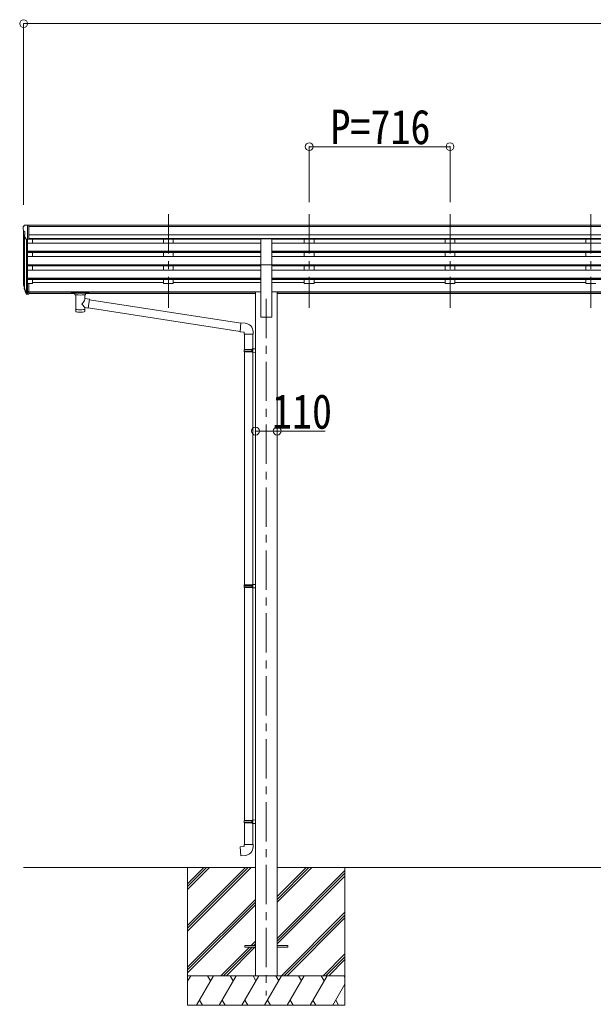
# Model space of a CAD drawing. Units: millimetres at full size, sheet at 1:40; some dimension numbers follow another scale. Extents: x -11243 to 11243, y -7760 to 7760.
# Drawn here: x 1483 to 4399, y -4819 to 193 of the extents above; entities that cross this region are included whole.
import ezdxf
from ezdxf.enums import TextEntityAlignment as Align

# ---------------------------------------------------------------- set-up
doc = ezdxf.new("R2010")
doc.units = ezdxf.units.MM
doc.header["$LTSCALE"] = 40
doc.header["$PDMODE"] = 32
doc.header["$PDSIZE"] = 40
doc.linetypes.add('CHAIN1', pattern=[8, 5, -1, 1, -1])
for name, color, linetype, lineweight in [('0-0_0', 7, 'Continuous', 9), ('0-1_本体', 5, 'CHAIN1', 9), ('0-3_ELV2', 4, 'Continuous', 9), ('0-6_OTH_LINE', 6, 'Continuous', 9), ('0-9_OUTLINE', 7, 'Continuous', 9)]:
    doc.layers.add(name, color=color, linetype=linetype, lineweight=lineweight)
doc.styles.add('ＭＳ ゴシック', font='')
doc.styles.get('ＭＳ ゴシック').set_extended_font_data('MS Gothic')

msp = doc.modelspace()

# ---------------------------------------------------------------- linework, layer by layer
at = {"layer": '0-0_0'}
for p, q in [((1502.92, -4119.47), (2681.72, -4119.47)), ((2336.92, -4119.47), (2336.92, -4819.47)), ((2336.92, -4413.65), (2631.1, -4119.47)), ((2336.92, -4427.79), (2645.24, -4119.47)), ((2336.92, -4441.93), (2659.39, -4119.47)), ((2336.92, -4229.8), (2447.25, -4119.47)), ((2336.92, -4215.66), (2433.11, -4119.47)), ((2336.92, -4201.52), (2418.97, -4119.47)), ((2792.12, -4295.1), (2967.75, -4119.47)), ((2792.12, -4280.96), (2953.61, -4119.47)), ((2792.12, -4266.82), (2939.47, -4119.47)), ((2792.12, -4119.47), (5981.72, -4119.47)), ((2792.12, -4478.95), (3136.92, -4134.15)), ((2792.12, -4493.09), (3136.92, -4148.29)), ((3136.92, -4119.47), (3136.92, -4819.47)), ((2792.12, -4507.23), (3136.92, -4162.43)), ((2336.92, -4625.78), (2681.72, -4280.98)), ((2336.92, -4639.92), (2681.72, -4295.12)), ((2336.92, -4654.06), (2681.72, -4309.27)), ((2813.73, -4669.47), (3136.92, -4346.28)), ((2827.87, -4669.47), (3136.92, -4360.42)), ((2842.02, -4669.47), (3136.92, -4374.57)), ((2659.86, -4514.97), (2681.72, -4493.11)), ((2674.01, -4514.97), (2681.72, -4507.25)), ((2505.36, -4669.47), (2650.86, -4523.97)), ((2519.51, -4669.47), (2665.01, -4523.97)), ((2533.65, -4669.47), (2679.15, -4523.97)), ((3025.86, -4669.47), (3136.92, -4558.41)), ((3040.01, -4669.47), (3136.92, -4572.55)), ((3054.15, -4669.47), (3136.92, -4586.7)), ((3136.92, -4669.47), (2336.92, -4669.47)), ((2336.92, -4696.97), (2352.8, -4669.47)), ((2381.67, -4819.47), (2468.27, -4669.47)), ((2453.27, -4695.45), (2438.27, -4669.47)), ((2497.14, -4819.47), (2583.74, -4669.47)), ((2568.74, -4695.45), (2553.74, -4669.47)), ((2612.61, -4819.47), (2699.21, -4669.47)), ((2684.21, -4695.45), (2669.21, -4669.47)), ((2728.08, -4819.47), (2814.68, -4669.47)), ((2799.68, -4695.45), (2784.68, -4669.47)), ((2843.55, -4819.47), (2930.15, -4669.47)), ((2915.15, -4695.45), (2900.15, -4669.47)), ((2959.02, -4819.47), (3045.62, -4669.47)), ((3015.62, -4669.47), (3030.62, -4695.45)), ((3074.49, -4819.47), (3136.92, -4711.33)), ((3131.09, -4669.47), (3136.92, -4679.57)), ((2396.67, -4793.49), (2411.67, -4819.47)), ((2512.14, -4793.49), (2527.14, -4819.47)), ((2627.61, -4793.49), (2642.61, -4819.47)), ((2743.08, -4793.49), (2758.08, -4819.47)), ((2858.55, -4793.49), (2873.55, -4819.47)), ((2974.02, -4793.49), (2989.02, -4819.47)), ((3089.49, -4793.49), (3104.49, -4819.47)), ((2336.92, -4819.47), (3136.92, -4819.47))]:
    msp.add_line(p, q, dxfattribs=at)
at = {"layer": '0-1_本体'}
for p, q in [((2238.92, -795.07), (2238.92, -1272.58)), ((2238.92, -795.07), (2238.92, -1272.58)), ((2954.92, -795.07), (2954.92, -1272.58)), ((2954.92, -795.07), (2954.92, -1272.58)), ((3670.92, -795.07), (3670.92, -1272.58)), ((3670.92, -795.07), (3670.92, -1272.58)), ((4386.92, -795.07), (4386.92, -1272.58)), ((4386.92, -795.07), (4386.92, -1272.58)), ((2736.92, -1225.9), (2736.92, -4769.47))]:
    msp.add_line(p, q, dxfattribs=at)
at = {"layer": '0-3_ELV2'}
for p, q in [((1507.83, -851.38), (1503.77, -857.19)), ((1510.92, -850.81), (1508.59, -850.96)), ((1510.92, -850.81), (1529.42, -850.81)), ((1522.92, -923.8), (1522.92, -850.81)), ((1529.42, -850.81), (1539.42, -850.9)), ((1529.42, -922.8), (1529.42, -850.81)), ((1539.42, -852.42), (1539.42, -850.9)), ((1500.92, -860.18), (1500.92, -860.81)), ((1502.92, -881.39), (1502.92, -1147.83)), ((1503.46, -882), (1508.77, -885.07)), ((1508.92, -885.33), (1508.92, -901.6)), ((7244.42, -852.42), (1529.42, -852.42)), ((7244.42, -857.63), (1529.42, -857.63)), ((7244.42, -901.16), (1529.42, -901.16)), ((1515.3, -921.98), (1506.3, -906.39)), ((1507.89, -909.16), (1507.89, -1174.54)), ((1516.92, -923.32), (1516.91, -1192.97)), ((1522.92, -923.8), (1517.71, -923.48)), ((1529.42, -922.8), (1522.92, -922.8)), ((1522.92, -923.8), (1522.92, -1148.19)), ((1522.92, -942.72), (2709.42, -942.72)), ((7244.42, -919.02), (1529.42, -919.02)), ((2709.42, -922.26), (1529.42, -922.26)), ((1547.92, -922.26), (1547.92, -942.72)), ((2213.92, -922.26), (2213.92, -942.72)), ((2263.92, -922.26), (2263.92, -942.72)), ((2709.42, -1053.24), (2709.42, -921.44)), ((2709.42, -921.44), (2764.42, -921.44)), ((2764.42, -1053.24), (2764.42, -921.44)), ((6009.42, -922.26), (2764.42, -922.26)), ((6009.42, -942.72), (2764.42, -942.72)), ((2929.92, -922.26), (2929.92, -942.72)), ((2979.92, -922.26), (2979.92, -942.72)), ((3645.92, -922.26), (3645.92, -942.72)), ((3695.92, -922.26), (3695.92, -942.72)), ((4361.92, -922.26), (4361.92, -942.72)), ((1522.92, -984.6), (2709.42, -984.6)), ((1522.92, -986.09), (2709.42, -986.09)), ((1522.92, -990.41), (2709.42, -990.41)), ((1547.92, -990.41), (1547.92, -1011.21)), ((2213.92, -990.41), (2213.92, -1011.21)), ((2263.92, -990.41), (2263.92, -1011.21)), ((6009.42, -984.6), (2764.42, -984.6)), ((6009.42, -986.09), (2764.42, -986.09)), ((6009.42, -990.41), (2764.42, -990.41)), ((2929.92, -990.41), (2929.92, -1011.21)), ((2979.92, -990.41), (2979.92, -1011.21)), ((3645.92, -990.41), (3645.92, -1011.21)), ((3695.92, -990.41), (3695.92, -1011.21)), ((4361.92, -990.41), (4361.92, -1011.21)), ((1522.92, -1011.21), (2709.42, -1011.21)), ((6009.42, -1011.21), (2764.42, -1011.21)), ((1522.92, -1053.09), (2709.42, -1053.09)), ((1522.92, -1054.58), (2709.42, -1054.58)), ((1522.92, -1058.9), (2709.42, -1058.9)), ((1522.92, -1079.7), (2709.42, -1079.7)), ((1547.92, -1079.7), (1547.92, -1058.9)), ((2213.92, -1058.9), (2213.92, -1079.7)), ((2263.92, -1058.9), (2263.92, -1079.7)), ((2709.42, -1053.24), (2709.42, -1319.47)), ((2709.42, -1053.24), (2764.42, -1053.24)), ((6009.42, -1053.09), (2764.42, -1053.09)), ((2764.42, -1053.24), (2764.42, -1319.47)), ((6009.42, -1054.58), (2764.42, -1054.58)), ((6009.42, -1058.9), (2764.42, -1058.9)), ((6009.42, -1079.7), (2764.42, -1079.7)), ((2929.92, -1058.9), (2929.92, -1079.7)), ((2979.92, -1058.9), (2979.92, -1079.7)), ((3645.92, -1058.9), (3645.92, -1079.7)), ((3695.92, -1058.9), (3695.92, -1079.7)), ((4361.92, -1058.9), (4361.92, -1079.7)), ((1522.92, -1121.58), (2709.42, -1121.58)), ((1522.92, -1123.08), (2709.42, -1123.08)), ((1522.92, -1127.39), (2709.42, -1127.39)), ((1522.92, -1148.19), (1522.92, -1202.97)), ((1529.42, -1148.19), (1522.92, -1148.19)), ((1529.42, -1148.19), (1529.42, -1202.23)), ((1547.92, -1148.83), (1529.42, -1148.83)), ((1547.92, -1127.39), (1547.92, -1148.83)), ((1547.92, -1143.88), (2213.92, -1143.88)), ((2213.92, -1127.39), (2213.92, -1148.83)), ((2263.92, -1148.83), (2213.92, -1148.83)), ((2263.92, -1127.39), (2263.92, -1148.83)), ((2263.92, -1143.88), (2709.42, -1143.88)), ((6009.42, -1121.58), (2764.42, -1121.58)), ((6009.42, -1123.08), (2764.42, -1123.08)), ((6009.42, -1127.39), (2764.42, -1127.39)), ((2929.92, -1143.88), (2764.42, -1143.88)), ((2929.92, -1127.39), (2929.92, -1148.83)), ((2979.92, -1148.83), (2929.92, -1148.83)), ((2979.92, -1127.39), (2979.92, -1148.83)), ((3645.92, -1143.88), (2979.92, -1143.88)), ((3645.92, -1127.39), (3645.92, -1148.83)), ((3695.92, -1148.83), (3645.92, -1148.83)), ((3695.92, -1127.39), (3695.92, -1148.83)), ((4361.92, -1143.88), (3695.92, -1143.88)), ((4361.92, -1127.39), (4361.92, -1148.83)), ((4411.92, -1148.83), (4361.92, -1148.83)), ((1504.02, -1162.38), (1507.89, -1170.33)), ((1504.62, -1161.01), (1507.89, -1168.07)), ((1506.33, -1173.66), (1506.67, -1178.06)), ((1506.67, -1178.06), (1515.48, -1201.61)), ((1507.29, -1177.5), (1515.48, -1193.68)), ((1516.49, -1192.55), (1508.73, -1177.14)), ((1522.92, -1193.23), (1517.79, -1193.23)), ((1522.92, -1195.03), (1518.08, -1195.03)), ((1522.92, -1202.97), (1518.08, -1202.97)), ((1529.42, -1188.33), (1522.92, -1188.33)), ((1529.42, -1193.21), (1522.92, -1193.21)), ((1529.42, -1202.23), (1522.92, -1202.23)), ((1529.42, -1190.9), (2681.72, -1190.9)), ((1529.42, -1192.29), (2681.72, -1192.29)), ((1763.42, -1199.98), (1529.42, -1199.98)), ((2681.72, -1199.98), (1817.42, -1199.98)), ((2681.72, -1190.47), (2681.72, -4669.47)), ((2681.72, -1190.47), (2709.42, -1190.47)), ((2792.12, -1190.47), (2764.42, -1190.47)), ((2792.12, -1190.47), (2792.12, -4669.47)), ((5981.72, -1190.9), (2792.12, -1190.9)), ((5981.72, -1192.29), (2792.12, -1192.29)), ((5981.72, -1199.98), (2792.12, -1199.98)), ((2709.42, -1319.47), (2764.42, -1319.47)), ((2626.92, -4514.97), (2681.72, -4514.97)), ((2792.12, -4514.97), (2846.92, -4514.97)), ((2792.12, -4523.97), (2846.92, -4523.97)), ((2846.92, -4514.97), (2846.92, -4523.97))]:
    msp.add_line(p, q, dxfattribs=at)
msp.add_lwpolyline([(2626.92, -4514.97), (2626.92, -4523.97), (2681.72, -4523.97)], dxfattribs=at)
for centre, radius, start, end in [((1508.65, -851.95), 1, 93.5, 145), ((1503.92, -860.18), 3, 93, 180), ((1702.92, -860.81), 202, 180, 184.94904), ((1507.83, -877.63), 6.18, 185.7035, 224.99897), ((1508.89, -904.89), 3, 94.7167, 210), ((1508.62, -901.6), 0.3, 274.7167, 0), ((1508.62, -885.33), 0.3, 0, 60), ((1517.9, -920.48), 3, 210, 266.5), ((1532.11, -1153.27), 29.53, 186.50806, 197.98144), ((1533.51, -1151.51), 30.41, 187.1552, 198.19734)]:
    msp.add_arc(centre, radius, start, end, dxfattribs=at)
for centre, major_axis, ratio, start_param, end_param in [((1591.57, -1153.7), (-89.06, 1.43), 0.57596, 6.1962358, 6.3678173), ((1590.78, -1147.02), (87.93, 4.42), 0.541684, 3.0659337, 3.2228513), ((1507.63, -1173.66), (1.3, 0), 0.90356, 1.3700892, 3.347195), ((1593.55, -1157.47), (-89.07, 0), 0.90356, 0.2056023, 0.2515348), ((1592.84, -1153.6), (-88.05, 0), 0.90356, 0.2662965, 0.3003836), ((1518.08, -1192.32), (-3, 0), 0.90356, 0.5235988, 1.5707963), ((1518.08, -1200.26), (3, 0), 0.90356, 3.6651914, 4.712389), ((1517.79, -1191.87), (-1.5, 0), 0.90356, 0.5235988, 1.5707963)]:
    msp.add_ellipse(centre, major_axis=major_axis, ratio=ratio, start_param=start_param, end_param=end_param, dxfattribs=at)
at = {"layer": '0-6_OTH_LINE'}
for p, q in [((1502.92, 173.38), (1502.92, -747.83)), ((1502.92, 173.38), (7270.92, 173.38)), ((2954.92, -452.42), (2954.92, -734.87)), ((2954.92, -452.42), (3670.92, -452.42)), ((3670.92, -452.42), (3670.92, -734.87)), ((2681.72, -1899.02), (2792.12, -1899.02))]:
    msp.add_line(p, q, dxfattribs=at)
at = {"layer": '0-6_OTH_LINE', "lineweight": 18}
msp.add_line((2792.12, -1899.02), (3036.01, -1899.02), dxfattribs=at)
at = {"layer": '0-6_OTH_LINE'}
for p in [(1502.92, 173.38), (2954.92, -452.42), (3670.92, -452.42), (2681.72, -1899.02), (2792.12, -1899.02)]:
    msp.add_point(p, dxfattribs=at)
at = {"layer": '0-9_OUTLINE'}
for p, q in [((1746.92, -1193.07), (1746.92, -1198.83)), ((1748.92, -1192.41), (1831.92, -1192.41)), ((1748.92, -1194.59), (1831.92, -1194.59)), ((1748.92, -1199.49), (1763.42, -1199.49)), ((1763.42, -1205.14), (1763.42, -1198.59)), ((1817.42, -1205.14), (1817.42, -1198.59)), ((1817.42, -1199.49), (1831.92, -1199.49)), ((1833.92, -1193.07), (1833.92, -1198.83)), ((1767.52, -1206.06), (1767.51, -1291.5)), ((1813.32, -1224.8), (1813.32, -1206.06)), ((1838.54, -1228.71), (1813.32, -1224.8)), ((1838.54, -1228.71), (1831.52, -1273.97)), ((2607.53, -1350.07), (1838.23, -1230.72)), ((1813.34, -1291.5), (1813.32, -1270.83)), ((1813.32, -1271.14), (1831.52, -1273.97)), ((2603.86, -1392), (1831.79, -1272.23)), ((2628.53, -1349.95), (2607.7, -1348.12)), ((2669.61, -1405.69), (2669.61, -1394.78)), ((2623.61, -1405.69), (2669.61, -1405.69)), ((2625.72, -1405.69), (2625.72, -1483.54)), ((2667.72, -1405.69), (2667.72, -1480.98)), ((2623.72, -1485.54), (2624.72, -1483.54)), ((2623.72, -1485.54), (2667.72, -1485.54)), ((2623.72, -1485.54), (2623.72, -1493.54)), ((2623.72, -1493.54), (2667.72, -1493.54)), ((2623.72, -1493.54), (2624.72, -1495.54)), ((2624.72, -1483.54), (2667.72, -1483.54)), ((2624.72, -1495.54), (2667.72, -1495.54)), ((2625.72, -1495.54), (2625.72, -2681.73)), ((2663.25, -1485.54), (2662.82, -1483.54)), ((2665.72, -1481.04), (2681.72, -1480.57)), ((2665.72, -1483.04), (2665.72, -1481.04)), ((2665.72, -1483.04), (2667.72, -1483.04)), ((2665.72, -1498.04), (2665.72, -1496.04)), ((2665.72, -1498.04), (2681.72, -1498.51)), ((2667.72, -1498.1), (2667.72, -2679.17)), ((2681.72, -1480.57), (2681.72, -1498.51)), ((2623.72, -2683.73), (2624.72, -2681.73)), ((2623.72, -2683.73), (2667.72, -2683.73)), ((2623.72, -2683.73), (2623.72, -2691.73)), ((2623.72, -2691.73), (2667.72, -2691.73)), ((2623.72, -2691.73), (2624.72, -2693.73)), ((2624.72, -2681.73), (2667.72, -2681.73)), ((2624.72, -2693.73), (2667.72, -2693.73)), ((2625.72, -2693.73), (2625.72, -3879.91)), ((2663.25, -2683.73), (2662.82, -2681.73)), ((2665.72, -2679.23), (2681.72, -2678.75)), ((2665.72, -2681.23), (2665.72, -2679.23)), ((2665.72, -2681.23), (2667.72, -2681.23)), ((2665.72, -2696.23), (2665.72, -2694.23)), ((2665.72, -2696.23), (2681.72, -2696.7)), ((2667.72, -2696.28), (2667.72, -3877.35)), ((2681.72, -2678.75), (2681.72, -2696.7)), ((2623.72, -3881.91), (2624.72, -3879.91)), ((2623.72, -3881.91), (2667.72, -3881.91)), ((2623.72, -3881.91), (2623.72, -3889.91)), ((2623.72, -3889.91), (2667.72, -3889.91)), ((2623.72, -3889.91), (2624.72, -3891.91)), ((2624.72, -3879.91), (2667.72, -3879.91)), ((2624.72, -3891.91), (2667.72, -3891.91)), ((2625.72, -3891.91), (2625.72, -4001.91)), ((2663.25, -3881.91), (2662.82, -3879.91)), ((2665.72, -3877.41), (2681.72, -3876.94)), ((2665.72, -3879.41), (2665.72, -3877.41)), ((2665.72, -3879.41), (2667.72, -3879.41)), ((2665.72, -3894.41), (2665.72, -3892.41)), ((2665.72, -3894.41), (2681.72, -3894.88)), ((2667.72, -3894.47), (2667.72, -4001.91)), ((2681.72, -3876.94), (2681.72, -3894.88)), ((2623.72, -4001.91), (2669.72, -4001.91)), ((2623.72, -4011.91), (2623.72, -4001.91)), ((2669.72, -4001.91), (2669.72, -4012.83))]:
    msp.add_line(p, q, dxfattribs=at)
for points in [[(1746.92, -1193.07), (1746.96, -1192.88), (1747.04, -1192.74), (1747.14, -1192.65), (1747.24, -1192.58), (1747.36, -1192.54), (1747.66, -1192.48), (1748.15, -1192.43), (1748.69, -1192.41), (1748.92, -1192.41)], [(1746.92, -1198.83), (1746.96, -1199.02), (1747.04, -1199.16), (1747.14, -1199.25), (1747.24, -1199.32), (1747.36, -1199.36), (1747.66, -1199.42), (1748.15, -1199.47), (1748.69, -1199.49), (1748.92, -1199.49)], [(1831.92, -1192.41), (1832.28, -1192.41), (1832.81, -1192.44), (1833.25, -1192.49), (1833.56, -1192.57), (1833.73, -1192.66), (1833.85, -1192.8), (1833.92, -1192.98), (1833.92, -1193.07)], [(1831.92, -1199.49), (1832.28, -1199.49), (1832.81, -1199.46), (1833.25, -1199.41), (1833.56, -1199.33), (1833.73, -1199.24), (1833.85, -1199.1), (1833.92, -1198.92), (1833.92, -1198.83)], [(2607.7, -1348.12), (2603.69, -1393.95), (2623.61, -1395.69), (2623.61, -1405.69)], [(2663.25, -1485.54), (2663.25, -1493.54), (2662.82, -1495.54)], [(2665.72, -1496.04), (2667.72, -1496.04), (2667.72, -1483.04)], [(2663.25, -2683.73), (2663.25, -2691.73), (2662.82, -2693.73)], [(2665.72, -2694.23), (2667.72, -2694.23), (2667.72, -2681.23)], [(2663.25, -3881.91), (2663.25, -3889.91), (2662.82, -3891.91)], [(2665.72, -3892.41), (2667.72, -3892.41), (2667.72, -3879.41)], [(2628.64, -4057.66), (2607.81, -4059.48), (2603.8, -4013.66), (2623.72, -4011.91)]]:
    msp.add_lwpolyline(points, dxfattribs=at)
for centre, start, end in [((2624.61, -1394.78), 0, 85), ((2624.72, -4012.83), 275, 0)]:
    msp.add_arc(centre, 45, start, end, dxfattribs=at)
for centre, major_axis, ratio, start_param, end_param in [((1748.92, -1194.8), (2, 0), 0.109601, 3.1415927, 4.712389), ((1790.42, -1198.59), (27, 0), 0.070066, 6.2831853, 9.424778), ((1801.42, -1202.57), (16, 0), 0.361356, 6.2636979, 6.2831853), ((1831.92, -1194.8), (2, 0), 0.109601, 4.712389, 6.2831853), ((1790.42, -1205.05), (27.06, 0), 0.069685, 3.1415927, 6.2831853), ((1790.42, -1251.34), (-22.81, -26.62), 0.234429, 1.6855472, 3.1268519), ((1790.42, -1291.5), (22.92, 0), 0.101955, 3.1415499, 6.2833984), ((1790.42, -1279.06), (22.91, 0), 0.122865, 3.1415927, 6.2831853), ((1792.97, -1248.69), (20.32, -22.25), 0.045535, 0.0389954, 1.3075346)]:
    msp.add_ellipse(centre, major_axis=major_axis, ratio=ratio, start_param=start_param, end_param=end_param, dxfattribs=at)

# ---------------------------------------------------------------- texts
at = {"layer": '0-6_OTH_LINE', "color": 7, "style": 'ＭＳ ゴシック', "width": 0.85}
for s, p in [('P=716', (3062.92, -492.42)), ('110', (2765.7, -1939.71))]:
    msp.add_text(s, height=176, dxfattribs=at).set_placement(p, align=Align.BOTTOM_LEFT)

doc.saveas('drawing.dxf')
